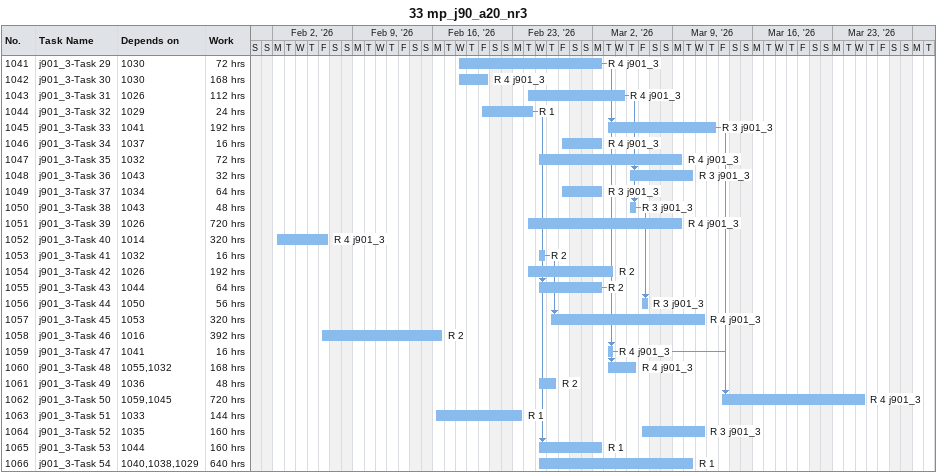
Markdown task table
33 mp_j90_a20_nr3

| ID | Task | Start | Finish | Predecessors | Resources | Work (h) |
|---|---|---|---|---|---|---|
| 1041 | j901_3-Task 29 | 2026-02-18 | 2026-03-02 | 1030 | R 4 j901_3 | 72 |
| 1042 | j901_3-Task 30 | 2026-02-18 | 2026-02-20 | 1030 | R 4 j901_3 | 168 |
| 1043 | j901_3-Task 31 | 2026-02-24 | 2026-03-04 | 1026 | R 4 j901_3 | 112 |
| 1044 | j901_3-Task 32 | 2026-02-20 | 2026-02-24 | 1029 | R 1 | 24 |
| 1045 | j901_3-Task 33 | 2026-03-03 | 2026-03-12 | 1041 | R 3 j901_3 | 192 |
| 1046 | j901_3-Task 34 | 2026-02-27 | 2026-03-02 | 1037 | R 4 j901_3 | 16 |
| 1047 | j901_3-Task 35 | 2026-02-25 | 2026-03-09 | 1032 | R 4 j901_3 | 72 |
| 1048 | j901_3-Task 36 | 2026-03-05 | 2026-03-10 | 1043 | R 3 j901_3 | 32 |
| 1049 | j901_3-Task 37 | 2026-02-27 | 2026-03-02 | 1034 | R 3 j901_3 | 64 |
| 1050 | j901_3-Task 38 | 2026-03-05 | 2026-03-05 | 1043 | R 3 j901_3 | 48 |
| 1051 | j901_3-Task 39 | 2026-02-24 | 2026-03-09 | 1026 | R 4 j901_3 | 720 |
| 1052 | j901_3-Task 40 | 2026-02-02 | 2026-02-06 | 1014 | R 4 j901_3 | 320 |
| 1053 | j901_3-Task 41 | 2026-02-25 | 2026-02-25 | 1032 | R 2 | 16 |
| 1054 | j901_3-Task 42 | 2026-02-24 | 2026-03-03 | 1026 | R 2 | 192 |
| 1055 | j901_3-Task 43 | 2026-02-25 | 2026-03-02 | 1044 | R 2 | 64 |
| 1056 | j901_3-Task 44 | 2026-03-06 | 2026-03-06 | 1050 | R 3 j901_3 | 56 |
| 1057 | j901_3-Task 45 | 2026-02-26 | 2026-03-11 | 1053 | R 4 j901_3 | 320 |
| 1058 | j901_3-Task 46 | 2026-02-06 | 2026-02-16 | 1016 | R 2 | 392 |
| 1059 | j901_3-Task 47 | 2026-03-03 | 2026-03-03 | 1041 | R 4 j901_3 | 16 |
| 1060 | j901_3-Task 48 | 2026-03-03 | 2026-03-05 | 1055, 1032 | R 4 j901_3 | 168 |
| 1061 | j901_3-Task 49 | 2026-02-25 | 2026-02-26 | 1036 | R 2 | 48 |
| 1062 | j901_3-Task 50 | 2026-03-13 | 2026-03-25 | 1059, 1045 | R 4 j901_3 | 720 |
| 1063 | j901_3-Task 51 | 2026-02-16 | 2026-02-23 | 1033 | R 1 | 144 |
| 1064 | j901_3-Task 52 | 2026-03-06 | 2026-03-11 | 1035 | R 3 j901_3 | 160 |
| 1065 | j901_3-Task 53 | 2026-02-25 | 2026-03-02 | 1044 | R 1 | 160 |
| 1066 | j901_3-Task 54 | 2026-02-25 | 2026-03-10 | 1040, 1038, 1029 | R 1 | 640 |
